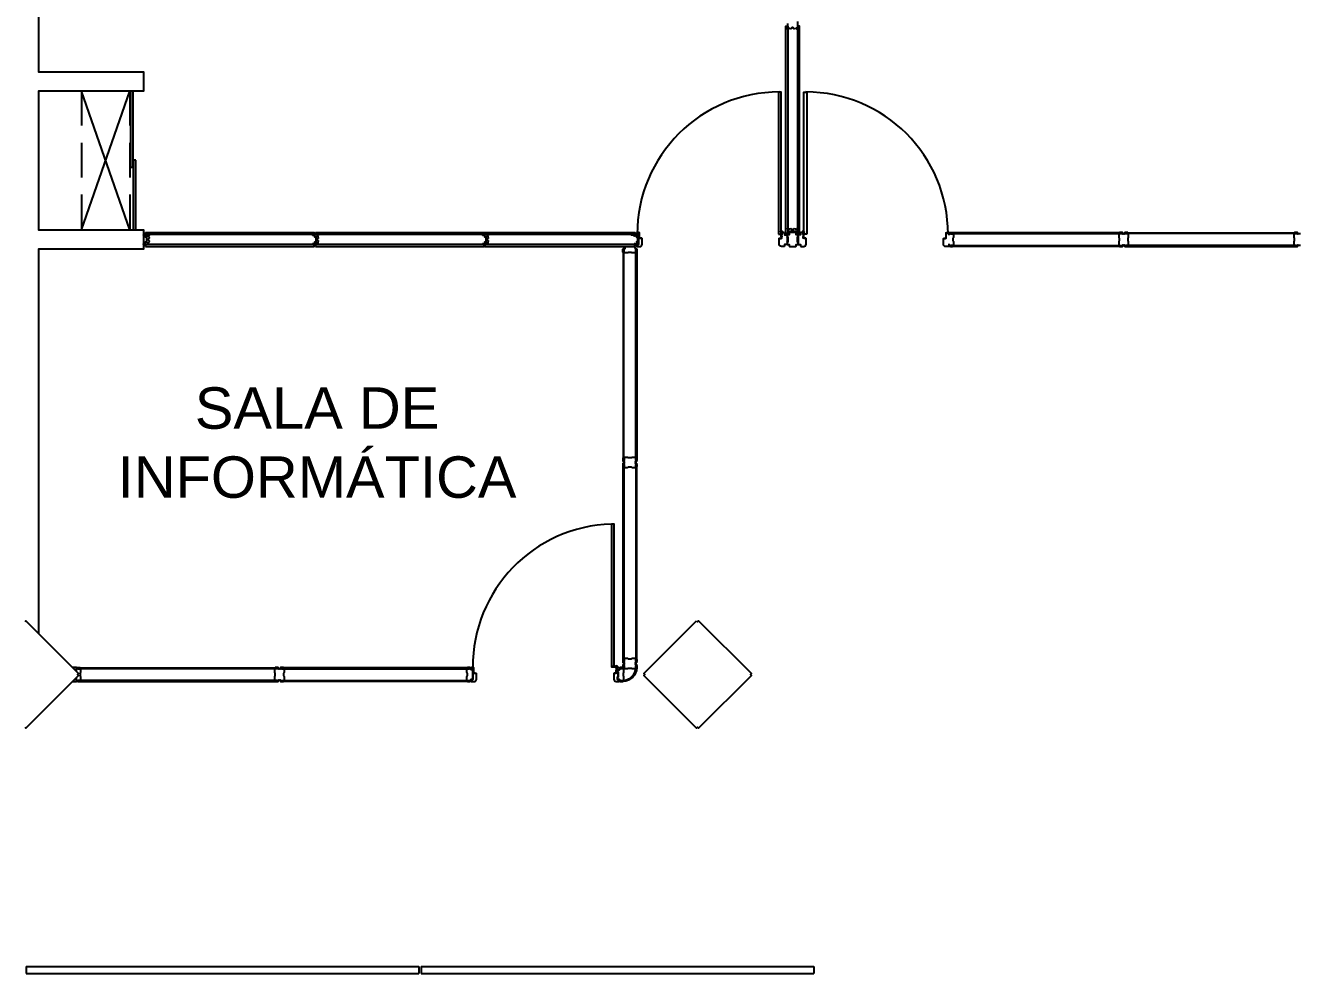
# Model space of a CAD drawing. Header units: metres. Extents: x -331 to 2982, y 362 to 2539.
# Drawn here: x 1073.72 to 1082.93, y 2326.95 to 2333.81 of the extents above; entities that cross this region are included whole.
import ezdxf
from ezdxf.enums import TextEntityAlignment as Align

# ---------------------------------------------------------------- set-up
doc = ezdxf.new("R2010")
doc.units = ezdxf.units.M
for name, pattern in [('DASHDOT', [1, 0.5, -0.25, 0, -0.25]), ('XR_BL2_2 PAV_REV02$0$CONTINUOUS', [0]), ('XR_BL2_2 PAV_REV02$0$HIDDEN', [0.375, 0.25, -0.125]), ('XR_BL2_3 PAV$0$CONTINUOUS', [0])]:
    doc.linetypes.add(name, pattern=pattern)
doc.layers.get('0').update_dxf_attribs({"color": 251})
for name, color, linetype in [('ALV', 251, 'Continuous'), ('CX', 251, 'Continuous'), ('Div', 251, 'Continuous'), ('Est', 251, 'Continuous'), ('Mob', 251, 'Continuous'), ('Texto_Salas', 251, 'Continuous'), ('vid', 251, 'Continuous')]:
    doc.layers.add(name, color=color, linetype=linetype)
doc.layers.add('Det_Lcorte', color=251, linetype='Continuous', lineweight=20)
doc.layers.add('LCorte', color=251, linetype='Continuous', lineweight=20)
doc.styles.add('ARIAL', font='arial.ttf')
doc.styles.add('DESTAQUE', font='arial.ttf', dxfattribs={"height": 0.4})

# ---------------------------------------------------------------- blocks, each defined once
blk = doc.blocks.new('tttttttttttttt6')
at = {"layer": 'ALV', "color": 251}
blk.add_lwpolyline([(1296.6773, 2368.8053), (1296.6773, 2364.8662), (1297.4372, 2364.8662), (1297.4372, 2364.7262), (1296.6772, 2364.7262), (1296.6773, 2363.7212), (1297.4372, 2363.7212), (1297.4372, 2363.5812), (1296.6772, 2363.5812), (1296.6772, 2361.8812), (1296.6772, 2361.8812), (1296.6772, 2361.7412), (1296.6773, 2361.7412), (1296.6773, 2360.7971)], dxfattribs=at)
at = {"layer": 'CX', "color": 251}
for p, q in [((1297.3422, 2364.7262), (1297.3422, 2364.1762)), ((1297.3622, 2364.1762), (1297.3622, 2364.7262)), ((1297.3422, 2364.1762), (1297.3622, 2364.1762)), ((1297.3822, 2364.2262), (1297.3622, 2364.2262)), ((1297.3622, 2364.2262), (1297.3622, 2363.7212)), ((1297.3822, 2363.7212), (1297.3822, 2364.2262))]:
    blk.add_line(p, q, dxfattribs=at)
for points in [[(1302.1697, 2365.2302), (1302.1697, 2365.1862), (1302.1697, 2365.1723), (1302.1681, 2365.1723), (1302.1681, 2365.1794), (1302.1622, 2365.1825, 0.387702), (1302.1595, 2365.1818), (1302.1585, 2365.1802, -0.194954), (1302.1572, 2365.1793), (1302.1467, 2365.1769, -0.268551), (1302.1419, 2365.1784), (1302.1369, 2365.1862), (1302.1326, 2365.1862), (1302.1275, 2365.1784, -0.268551), (1302.1227, 2365.1769), (1302.1122, 2365.1793, -0.194954), (1302.111, 2365.1802), (1302.1099, 2365.1818, 0.387702), (1302.1073, 2365.1825), (1302.1014, 2365.1794), (1302.1014, 2365.1723), (1302.0997, 2365.1723), (1302.0997, 2365.2163)], [(1305.8107, 2363.6932), (1305.7957, 2363.6932, 0.414214), (1305.7927, 2363.6902), (1305.7927, 2363.6956, 0.439162), (1305.7867, 2363.7022), (1305.7687, 2363.7022, 0.414214), (1305.7677, 2363.7012), (1305.7677, 2363.7007), (1305.7827, 2363.7007), (1305.7827, 2363.6934), (1305.7679, 2363.6934, 0.322891), (1305.7622, 2363.6882), (1305.7622, 2363.6679, 0.13729), (1305.7629, 2363.6653), (1305.7645, 2363.6627, -0.13729), (1305.7652, 2363.6601), (1305.7652, 2363.6512), (1305.7652, 2363.6424, -0.13729), (1305.7645, 2363.6398), (1305.7629, 2363.6372, 0.13729), (1305.7622, 2363.6346), (1305.7622, 2363.6142, 0.322891), (1305.7679, 2363.609), (1305.7827, 2363.609), (1305.7827, 2363.6017), (1305.7677, 2363.6017), (1305.7677, 2363.6012, 0.414214), (1305.7687, 2363.6002), (1305.7867, 2363.6002, 0.439162), (1305.7927, 2363.6069), (1305.7927, 2363.6122, 0.414214), (1305.7957, 2363.6092), (1305.8107, 2363.6092)]]:
    blk.add_lwpolyline(points, format="xyb", dxfattribs=at)
for points in [[(1302.0327, 2363.6893), (1302.0527, 2363.6893), (1302.0527, 2364.7193), (1302.0327, 2364.7193)], [(1302.0327, 2363.6893), (1302.0527, 2363.6893), (1302.0527, 2364.7193), (1302.0327, 2364.7193)], [(1302.2368, 2363.6893), (1302.2168, 2363.6893), (1302.2168, 2364.7193), (1302.2368, 2364.7193)], [(1300.8232, 2360.5608), (1300.8432, 2360.5608), (1300.8432, 2361.5908), (1300.8232, 2361.5908)]]:
    blk.add_lwpolyline(points, close=True, dxfattribs=at)
at = {"layer": 'CX', "color": 251, "linetype": 'XR_BL2_3 PAV$0$CONTINUOUS'}
for points in [[(1301.0257, 2363.6999, 0.414214), (1301.0237, 2363.7019), (1301.0109, 2363.7019, 0.414214), (1301.0059, 2363.6969), (1301.0059, 2363.6864), (1301.0097, 2363.6864), (1301.0097, 2363.6876), (1301.0074, 2363.6876), (1301.0074, 2363.6969, -0.414214), (1301.0109, 2363.7004), (1301.0237, 2363.7004, -0.414214), (1301.0242, 2363.6999), (1301.0242, 2363.6929), (1301.0213, 2363.6929, 0.414214), (1301.0205, 2363.6921), (1301.0205, 2363.6144), (1301.0059, 2363.6144), (1301.0059, 2363.6049, 0.422579), (1301.0107, 2363.5999), (1301.0292, 2363.5999, 0.414214), (1301.0457, 2363.6164), (1301.0457, 2363.6579, 0.414214), (1301.0437, 2363.6599), (1301.0362, 2363.6599), (1301.0377, 2363.6576), (1301.0317, 2363.6576), (1301.0332, 2363.6599), (1301.0257, 2363.6599), (1301.0257, 2363.6991)], [(1299.8266, 2360.5501, 0.414214), (1299.8246, 2360.5521), (1299.8118, 2360.5521, 0.414214), (1299.8068, 2360.5471), (1299.8068, 2360.5366), (1299.8106, 2360.5366), (1299.8106, 2360.5378), (1299.8083, 2360.5378), (1299.8083, 2360.5471, -0.414214), (1299.8118, 2360.5506), (1299.8246, 2360.5506, -0.414214), (1299.8251, 2360.5501), (1299.8251, 2360.543), (1299.8222, 2360.543, 0.414214), (1299.8214, 2360.5423), (1299.8214, 2360.4646), (1299.8068, 2360.4646), (1299.8068, 2360.4551, 0.422579), (1299.8116, 2360.4501), (1299.8301, 2360.4501, 0.414214), (1299.8466, 2360.4665), (1299.8466, 2360.508, 0.414214), (1299.8446, 2360.51), (1299.8371, 2360.5101), (1299.8386, 2360.5077), (1299.8326, 2360.5078), (1299.8341, 2360.5101), (1299.8266, 2360.5101), (1299.8266, 2360.5493)]]:
    blk.add_lwpolyline(points, format="xyb", dxfattribs=at)
at = {"layer": 'CX', "color": 251, "linetype": 'Continuous'}
for points in [[(1302.0574, 2363.6992, -0.414214), (1302.0594, 2363.7012), (1302.0722, 2363.7012, -0.414214), (1302.0772, 2363.6962), (1302.0772, 2363.6862), (1302.0947, 2363.6862), (1302.0947, 2363.6202), (1302.0947, 2363.6162), (1302.0772, 2363.6162), (1302.0772, 2363.6062, -0.422579), (1302.0724, 2363.6012), (1302.0539, 2363.6012, -0.414214), (1302.0374, 2363.6177), (1302.0374, 2363.6582, -0.414214), (1302.0394, 2363.6602), (1302.0469, 2363.6602), (1302.0454, 2363.6579), (1302.0514, 2363.6579), (1302.0499, 2363.6602), (1302.0574, 2363.6602), (1302.0574, 2363.6719), (1302.0587, 2363.6719), (1302.0587, 2363.6725), (1302.0557, 2363.6725), (1302.0557, 2363.6843), (1302.0551, 2363.6849), (1302.0551, 2363.6708), (1302.0525, 2363.6708), (1302.0525, 2363.7008), (1302.051, 2363.7008), (1302.051, 2363.7034, -3.099483), (1302.0579, 2363.702, 0.294496), (1302.0567, 2363.7002), (1302.0567, 2363.6875), (1302.0587, 2363.6875), (1302.0587, 2363.6879), (1302.0574, 2363.6879), (1302.0574, 2363.6992)], [(1302.212, 2363.6992, 0.414214), (1302.21, 2363.7012), (1302.1972, 2363.7012, 0.414214), (1302.1922, 2363.6962), (1302.1922, 2363.6862), (1302.1747, 2363.6862), (1302.1747, 2363.6202), (1302.1747, 2363.6162), (1302.1923, 2363.6162), (1302.1923, 2363.6062, 0.422579), (1302.1971, 2363.6012), (1302.2156, 2363.6012, 0.414214), (1302.2321, 2363.6177), (1302.232, 2363.6582, 0.414214), (1302.23, 2363.6602), (1302.2225, 2363.6602), (1302.224, 2363.6579), (1302.218, 2363.6579), (1302.2195, 2363.6602), (1302.212, 2363.6602), (1302.212, 2363.6719), (1302.2108, 2363.6719), (1302.2108, 2363.6725), (1302.2138, 2363.6725), (1302.2138, 2363.6843), (1302.2144, 2363.6849), (1302.2144, 2363.6708), (1302.217, 2363.6708), (1302.217, 2363.7008), (1302.2185, 2363.7008), (1302.2185, 2363.7034, 3.099483), (1302.2116, 2363.702, -0.294496), (1302.2128, 2363.7002), (1302.2128, 2363.6875), (1302.2108, 2363.6875), (1302.2108, 2363.6879), (1302.212, 2363.6879), (1302.212, 2363.6992)]]:
    blk.add_lwpolyline(points, format="xyb", close=True, dxfattribs=at)
at = {"layer": 'CX', "color": 251, "linetype": 'XR_BL2_2 PAV_REV02$0$CONTINUOUS'}
blk.add_lwpolyline([(1302.0962, 2363.6687), (1302.0962, 2363.6715), (1302.0997, 2363.6715), (1302.0997, 2363.631), (1302.0962, 2363.631), (1302.0962, 2363.6337), (1302.0952, 2363.6337, 0.414214), (1302.0947, 2363.6332), (1302.0947, 2363.6162), (1302.1097, 2363.6162), (1302.1097, 2363.6052, 0.414214), (1302.1147, 2363.6002), (1302.1347, 2363.6002), (1302.1547, 2363.6002, 0.414214), (1302.1597, 2363.6052), (1302.1597, 2363.6162), (1302.1747, 2363.6162), (1302.1747, 2363.6332, 0.414214), (1302.1742, 2363.6337), (1302.1732, 2363.6337), (1302.1732, 2363.6327, -0.414214), (1302.1715, 2363.631), (1302.1697, 2363.631), (1302.1697, 2363.6715), (1302.1715, 2363.6715, -0.414214), (1302.1732, 2363.6697), (1302.1732, 2363.6687), (1302.1742, 2363.6687, 0.414214), (1302.1747, 2363.6692), (1302.1747, 2363.6862), (1302.1597, 2363.6862), (1302.1597, 2363.6972, 0.414214), (1302.1547, 2363.7022), (1302.1147, 2363.7022, 0.414214), (1302.1097, 2363.6972), (1302.1097, 2363.6862), (1302.0947, 2363.6862), (1302.0947, 2363.6692, 0.414214), (1302.0952, 2363.6687)], format="xyb", close=True, dxfattribs=at)
at = {"layer": 'CX', "color": 251}
for points in [[(1302.1522, 2363.7031), (1302.1682, 2363.7031), (1302.1682, 2363.6903), (1302.1647, 2363.6903), (1302.1647, 2363.6898, 0.414214), (1302.1657, 2363.6888), (1302.1697, 2363.6888), (1302.1697, 2363.7329), (1302.1681, 2363.7329), (1302.1681, 2363.7258), (1302.1621, 2363.7226, -0.387702), (1302.1595, 2363.7233), (1302.1585, 2363.725, 0.194954), (1302.1572, 2363.7258), (1302.1467, 2363.7283, 0.268551), (1302.1419, 2363.7268), (1302.1369, 2363.719), (1302.1325, 2363.719), (1302.1275, 2363.7268, 0.268551), (1302.1227, 2363.7283), (1302.1122, 2363.7258, 0.194954), (1302.111, 2363.725), (1302.1099, 2363.7233, -0.387702), (1302.1073, 2363.7226), (1302.1013, 2363.7258), (1302.1013, 2363.7329), (1302.0997, 2363.7329), (1302.0997, 2363.6888), (1302.1037, 2363.6888, 0.414214), (1302.1047, 2363.6898), (1302.1047, 2363.6903), (1302.1012, 2363.6903), (1302.1012, 2363.7031), (1302.1172, 2363.7031), (1302.1172, 2363.7123), (1302.1522, 2363.7123)], [(1303.2678, 2363.6069), (1303.2678, 2363.6144), (1303.2666, 2363.6144), (1303.2666, 2363.6049, -0.422579), (1303.2618, 2363.5999), (1303.2433, 2363.5998, -0.414214), (1303.2268, 2363.6163), (1303.2268, 2363.6578, -0.414214), (1303.2288, 2363.6598), (1303.2363, 2363.6598), (1303.2348, 2363.6575), (1303.2408, 2363.6575), (1303.2393, 2363.6598), (1303.2468, 2363.6598), (1303.2468, 2363.6998, -0.414214), (1303.2488, 2363.7019), (1303.2616, 2363.7019, -0.414214), (1303.2666, 2363.6969), (1303.2666, 2363.6864), (1303.2678, 2363.6864), (1303.2678, 2363.6956, -0.439162), (1303.2738, 2363.7022), (1303.2918, 2363.7022, -0.414214), (1303.2928, 2363.7012), (1303.2928, 2363.7007), (1303.2778, 2363.7007), (1303.2778, 2363.6934), (1303.2926, 2363.6934, -0.322891), (1303.2983, 2363.6882), (1303.2983, 2363.6679, -0.13729), (1303.2976, 2363.6653), (1303.296, 2363.6627, 0.13729), (1303.2953, 2363.6601), (1303.2953, 2363.6512), (1303.2953, 2363.6424, 0.13729), (1303.296, 2363.6398), (1303.2976, 2363.6372, -0.13729), (1303.2983, 2363.6346), (1303.2983, 2363.6142, -0.322891), (1303.2926, 2363.609), (1303.2778, 2363.609), (1303.2778, 2363.6017), (1303.2928, 2363.6017), (1303.2928, 2363.6012, -0.414214), (1303.2918, 2363.6002), (1303.2738, 2363.6002, -0.439162)], [(1304.5323, 2363.6932), (1304.5283, 2363.6932, 0.414214), (1304.5253, 2363.6902), (1304.5252, 2363.6956, 0.439162), (1304.5193, 2363.7022), (1304.5012, 2363.7022, 0.414214), (1304.5002, 2363.7012), (1304.5002, 2363.7007), (1304.5152, 2363.7007), (1304.5152, 2363.6934), (1304.5005, 2363.6934, 0.322891), (1304.4948, 2363.6882), (1304.4948, 2363.6679, 0.13729), (1304.4955, 2363.6653), (1304.4971, 2363.6627, -0.13729), (1304.4978, 2363.6601), (1304.4978, 2363.6512), (1304.4978, 2363.6424, -0.13729), (1304.4971, 2363.6398), (1304.4955, 2363.6372, 0.13729), (1304.4948, 2363.6346), (1304.4948, 2363.6142, 0.322891), (1304.5005, 2363.609), (1304.5152, 2363.609), (1304.5152, 2363.6017), (1304.5002, 2363.6017), (1304.5002, 2363.6012, 0.414214), (1304.5012, 2363.6002), (1304.5193, 2363.6002, 0.439162), (1304.5252, 2363.6069), (1304.5253, 2363.6122, 0.414214), (1304.5283, 2363.6092), (1304.5323, 2363.6092, 0.414214), (1304.5353, 2363.6122), (1304.5353, 2363.6069, 0.439162), (1304.5412, 2363.6002), (1304.5593, 2363.6002, 0.414214), (1304.5603, 2363.6012), (1304.5603, 2363.6017), (1304.5453, 2363.6017), (1304.5453, 2363.609), (1304.5601, 2363.609, 0.322891), (1304.5658, 2363.6142), (1304.5658, 2363.6346, 0.13729), (1304.565, 2363.6372), (1304.5634, 2363.6398, -0.13729), (1304.5627, 2363.6424), (1304.5627, 2363.6512), (1304.5627, 2363.6601, -0.13729), (1304.5634, 2363.6627), (1304.565, 2363.6653, 0.13729), (1304.5658, 2363.6679), (1304.5658, 2363.6882, 0.322891), (1304.5601, 2363.6934), (1304.5453, 2363.6934), (1304.5453, 2363.7007), (1304.5603, 2363.7007), (1304.5603, 2363.7012, 0.414214), (1304.5593, 2363.7022), (1304.5412, 2363.7022, 0.439162), (1304.5353, 2363.6956), (1304.5353, 2363.6902, 0.414214)], [(1300.9989, 2362.0351), (1300.9989, 2362.0391, 0.414214), (1300.9959, 2362.0421), (1301.0012, 2362.0421, 0.439162), (1301.0079, 2362.0481), (1301.0079, 2362.0661, 0.414214), (1301.0069, 2362.0671), (1301.0064, 2362.0671), (1301.0064, 2362.0521), (1300.9991, 2362.0521), (1300.9991, 2362.0669, 0.322891), (1300.9939, 2362.0726), (1300.9735, 2362.0726, 0.13729), (1300.9709, 2362.0719), (1300.9683, 2362.0703, -0.13729), (1300.9657, 2362.0696), (1300.9569, 2362.0696), (1300.948, 2362.0696, -0.13729), (1300.9454, 2362.0703), (1300.9428, 2362.0719, 0.13729), (1300.9402, 2362.0726), (1300.9199, 2362.0726, 0.322891), (1300.9147, 2362.0669), (1300.9147, 2362.0521), (1300.9074, 2362.0521), (1300.9074, 2362.0671), (1300.9069, 2362.0671, 0.414214), (1300.9059, 2362.0661), (1300.9059, 2362.0481, 0.439162), (1300.9125, 2362.0421), (1300.9179, 2362.0421, 0.414214), (1300.9149, 2362.0391), (1300.9149, 2362.0351, 0.414214), (1300.9179, 2362.0321), (1300.9125, 2362.0321, 0.439162), (1300.9059, 2362.0261), (1300.9059, 2362.0081, 0.414214), (1300.9069, 2362.0071), (1300.9074, 2362.0071), (1300.9074, 2362.0221), (1300.9147, 2362.0221), (1300.9147, 2362.0073, 0.322891), (1300.9199, 2362.0016), (1300.9402, 2362.0016, 0.13729), (1300.9428, 2362.0024), (1300.9454, 2362.0039, -0.13729), (1300.948, 2362.0047), (1300.9569, 2362.0047), (1300.9657, 2362.0047, -0.13729), (1300.9683, 2362.0039), (1300.9709, 2362.0024, 0.13729), (1300.9735, 2362.0016), (1300.9939, 2362.0016, 0.322891), (1300.9991, 2362.0073), (1300.9991, 2362.0221), (1301.0064, 2362.0221), (1301.0064, 2362.0071), (1301.0069, 2362.0071, 0.414214), (1301.0079, 2362.0081), (1301.0079, 2362.0261, 0.439162), (1301.0012, 2362.0321), (1300.9959, 2362.0321, 0.414214)], [(1300.8811, 2360.5364), (1300.8811, 2360.5464, 0.414214), (1300.8762, 2360.5514), (1300.8634, 2360.5514, 0.414214), (1300.8614, 2360.5494), (1300.8613, 2360.5381), (1300.8628, 2360.5381), (1300.8628, 2360.5376), (1300.8608, 2360.5377), (1300.8608, 2360.5377), (1300.8609, 2360.5504, -0.294496), (1300.8621, 2360.5522, 3.099483), (1300.8553, 2360.5536), (1300.8552, 2360.551), (1300.8567, 2360.551), (1300.8564, 2360.521), (1300.859, 2360.521), (1300.8592, 2360.5351), (1300.8598, 2360.5345), (1300.8596, 2360.5227), (1300.8626, 2360.5226), (1300.8626, 2360.5221), (1300.8613, 2360.5221), (1300.8613, 2360.5104), (1300.8538, 2360.5104), (1300.8553, 2360.5081), (1300.8493, 2360.5082), (1300.8508, 2360.5104), (1300.8433, 2360.5105, 0.414214), (1300.8413, 2360.5085), (1300.8413, 2360.468, 0.414214), (1300.8578, 2360.4514), (1300.8763, 2360.4514, 0.422579), (1300.8811, 2360.4564), (1300.8811, 2360.4664), (1300.8665, 2360.4664), (1300.8665, 2360.4834, -0.414214), (1300.867, 2360.4839), (1300.868, 2360.4839), (1300.868, 2360.4829, 0.414214), (1300.8698, 2360.4812), (1300.8715, 2360.4812), (1300.8715, 2360.5217), (1300.8698, 2360.5217, 0.414214), (1300.868, 2360.5199), (1300.868, 2360.5189), (1300.867, 2360.5189, -0.414214), (1300.8665, 2360.5194), (1300.8665, 2360.5364)], [(1300.8924, 2360.4592), (1300.9073, 2360.4592, 0.4102), (1300.9991, 2360.5513), (1300.9991, 2360.5659), (1301.0064, 2360.5659), (1301.0064, 2360.5509, -0.409329), (1300.9074, 2360.4519), (1300.8924, 2360.4519)], [(1300.9989, 2360.5789), (1300.9989, 2360.5829, 0.414214), (1300.9959, 2360.5859), (1301.0012, 2360.5859, 0.439162), (1301.0079, 2360.5919), (1301.0079, 2360.6099, 0.414214), (1301.0069, 2360.6109), (1301.0064, 2360.6109), (1301.0064, 2360.5959), (1300.9991, 2360.5959), (1300.9991, 2360.6107, 0.322891), (1300.9939, 2360.6164), (1300.9735, 2360.6164, 0.13729), (1300.9709, 2360.6157), (1300.9683, 2360.6141, -0.13729), (1300.9657, 2360.6134), (1300.9569, 2360.6134), (1300.948, 2360.6134, -0.13729), (1300.9454, 2360.6141), (1300.9428, 2360.6157, 0.13729), (1300.9402, 2360.6164), (1300.9199, 2360.6164, 0.322891), (1300.9147, 2360.6107), (1300.9147, 2360.5959), (1300.9074, 2360.5959), (1300.9074, 2360.6109), (1300.9069, 2360.6109, 0.414214), (1300.9059, 2360.6099), (1300.9059, 2360.5919, 0.439162), (1300.9125, 2360.5859), (1300.9179, 2360.5859, 0.414214), (1300.9149, 2360.5829), (1300.9149, 2360.5789, 0.414214), (1300.9179, 2360.5759), (1300.9125, 2360.5759, 0.439162), (1300.9059, 2360.57), (1300.9059, 2360.5519, 0.414214), (1300.9069, 2360.5509), (1300.9074, 2360.5509), (1300.9074, 2360.5659), (1300.9147, 2360.5659), (1300.9147, 2360.5511, 0.322891), (1300.9199, 2360.5454), (1300.9402, 2360.5454, 0.13729), (1300.9428, 2360.5462), (1300.9454, 2360.5477, -0.13729), (1300.948, 2360.5485), (1300.9569, 2360.5485), (1300.9657, 2360.5485, -0.13729), (1300.9683, 2360.5477), (1300.9709, 2360.5462, 0.13729), (1300.9735, 2360.5454), (1300.9939, 2360.5454, 0.322891), (1300.9991, 2360.5511), (1300.9991, 2360.5659), (1301.0064, 2360.5659), (1301.0064, 2360.5509), (1301.0069, 2360.5509, 0.414214), (1301.0079, 2360.5519), (1301.0079, 2360.57, 0.439162), (1301.0012, 2360.5759), (1300.9959, 2360.5759, 0.414214)], [(1296.9507, 2360.4787), (1296.9661, 2360.4942), (1296.959, 2360.5012), (1296.9661, 2360.5083), (1296.9507, 2360.5238), (1296.9507, 2360.5458, -0.439162), (1296.9567, 2360.5524), (1296.9747, 2360.5524, -0.414214), (1296.9757, 2360.5514), (1296.9757, 2360.5509), (1296.9607, 2360.5509), (1296.9607, 2360.5436), (1296.9755, 2360.5436, -0.322891), (1296.9812, 2360.5384), (1296.9812, 2360.5181, -0.13729), (1296.9804, 2360.5155), (1296.9789, 2360.5129, 0.13729), (1296.9781, 2360.5103), (1296.9781, 2360.5014), (1296.9781, 2360.4926, 0.13729), (1296.9789, 2360.49), (1296.9804, 2360.4874, -0.13729), (1296.9812, 2360.4848), (1296.9812, 2360.4644, -0.322891), (1296.9755, 2360.4592), (1296.9607, 2360.4592), (1296.9607, 2360.4519), (1296.9757, 2360.4519), (1296.9757, 2360.4514, -0.414214), (1296.9747, 2360.4504), (1296.9567, 2360.4504, -0.439162), (1296.9507, 2360.4571)], [(1298.4226, 2360.5434), (1298.4186, 2360.5434, 0.414214), (1298.4156, 2360.5404), (1298.4156, 2360.5458, 0.439162), (1298.4097, 2360.5524), (1298.3916, 2360.5524, 0.414214), (1298.3906, 2360.5514), (1298.3906, 2360.5509), (1298.4056, 2360.5509), (1298.4056, 2360.5436), (1298.3908, 2360.5436, 0.322891), (1298.3851, 2360.5384), (1298.3851, 2360.5181, 0.13729), (1298.3859, 2360.5155), (1298.3875, 2360.5129, -0.13729), (1298.3882, 2360.5103), (1298.3882, 2360.5014), (1298.3882, 2360.4926, -0.13729), (1298.3875, 2360.49), (1298.3859, 2360.4874, 0.13729), (1298.3851, 2360.4848), (1298.3851, 2360.4644, 0.322891), (1298.3908, 2360.4592), (1298.4056, 2360.4592), (1298.4056, 2360.4519), (1298.3906, 2360.4519), (1298.3906, 2360.4514, 0.414214), (1298.3916, 2360.4504), (1298.4097, 2360.4504, 0.439162), (1298.4156, 2360.4571), (1298.4156, 2360.4624, 0.414214), (1298.4186, 2360.4594), (1298.4226, 2360.4594, 0.414214), (1298.4256, 2360.4624), (1298.4257, 2360.4571, 0.439162), (1298.4316, 2360.4504), (1298.4496, 2360.4504, 0.414214), (1298.4506, 2360.4514), (1298.4506, 2360.4519), (1298.4356, 2360.4519), (1298.4356, 2360.4592), (1298.4504, 2360.4592, 0.322891), (1298.4561, 2360.4644), (1298.4561, 2360.4848, 0.13729), (1298.4554, 2360.4874), (1298.4538, 2360.49, -0.13729), (1298.4531, 2360.4926), (1298.4531, 2360.5014), (1298.4531, 2360.5103, -0.13729), (1298.4538, 2360.5129), (1298.4554, 2360.5155, 0.13729), (1298.4561, 2360.5181), (1298.4561, 2360.5384, 0.322891), (1298.4504, 2360.5436), (1298.4356, 2360.5436), (1298.4356, 2360.5509), (1298.4506, 2360.5509), (1298.4506, 2360.5514, 0.414214), (1298.4496, 2360.5524), (1298.4316, 2360.5524, 0.439162), (1298.4257, 2360.5458), (1298.4256, 2360.5404, 0.414214)], [(1300.9098, 2360.5103, -0.13729), (1300.9105, 2360.5129), (1300.9121, 2360.5155, 0.13729), (1300.9129, 2360.5181), (1300.9129, 2360.5384, 0.322891), (1300.9072, 2360.5436), (1300.8924, 2360.5436), (1300.8924, 2360.5509), (1300.9074, 2360.5509), (1300.9074, 2360.5514, 0.414214), (1300.9064, 2360.5524), (1300.8883, 2360.5524, 0.435832), (1300.8824, 2360.5459), (1300.8824, 2360.5394), (1300.8811, 2360.5394), (1300.8811, 2360.5364), (1300.8665, 2360.5364), (1300.8665, 2360.5194), (1300.8665, 2360.5194, 0.414099), (1300.867, 2360.5189), (1300.868, 2360.5189), (1300.868, 2360.5199, -0.414214), (1300.8698, 2360.5217), (1300.8715, 2360.5217), (1300.8715, 2360.4812), (1300.8698, 2360.4812, -0.414214), (1300.868, 2360.4829), (1300.868, 2360.4839), (1300.867, 2360.4839, 0.455434), (1300.8665, 2360.4834), (1300.8665, 2360.4664), (1300.8811, 2360.4664), (1300.8811, 2360.4646), (1300.8811, 2360.4646), (1300.8811, 2360.4634), (1300.8824, 2360.4634), (1300.8824, 2360.457, 0.441196), (1300.8885, 2360.4504), (1300.9064, 2360.4504, 0.414214), (1300.9074, 2360.4514), (1300.9074, 2360.4519), (1300.8924, 2360.4519), (1300.8924, 2360.4592), (1300.9072, 2360.4592, 0.322891), (1300.9129, 2360.4644), (1300.9129, 2360.4848, 0.13729), (1300.9121, 2360.4874), (1300.9105, 2360.49, -0.13729), (1300.9098, 2360.4926), (1300.9098, 2360.5014)]]:
    blk.add_lwpolyline(points, format="xyb", close=True, dxfattribs=at)
at = {"layer": 'CX', "color": 251, "linetype": 'XR_BL2_3 PAV$0$CONTINUOUS'}
for points in [[(1297.4705, 2363.6259), (1297.4703, 2363.626), (1297.4694, 2363.6243), (1297.4694, 2363.6179), (1297.4812, 2363.6179), (1297.4812, 2363.6162), (1297.4673, 2363.6162), (1297.4672, 2363.6162), (1297.4372, 2363.6162), (1297.4372, 2363.6202, -0.414214), (1297.4382, 2363.6212), (1297.4387, 2363.6212), (1297.4387, 2363.6177), (1297.4515, 2363.6177), (1297.4515, 2363.6337), (1297.4607, 2363.6337), (1297.4607, 2363.6687), (1297.4515, 2363.6687), (1297.4515, 2363.6847), (1297.4387, 2363.6847), (1297.4387, 2363.6812), (1297.4382, 2363.6812, -0.414214), (1297.4372, 2363.6822), (1297.4372, 2363.6862), (1297.4672, 2363.6862), (1297.4673, 2363.6862), (1297.4812, 2363.6862), (1297.4812, 2363.6846), (1297.4694, 2363.6846), (1297.4694, 2363.6781), (1297.4703, 2363.6765), (1297.4705, 2363.6766, -0.243528), (1297.4705, 2363.6789), (1297.4722, 2363.682), (1297.4726, 2363.6817), (1297.471, 2363.6787, 0.387702), (1297.4717, 2363.676), (1297.4733, 2363.675, -0.194954), (1297.4742, 2363.6737), (1297.4766, 2363.6632, -0.268551), (1297.4751, 2363.6584), (1297.4673, 2363.6534), (1297.4673, 2363.6491), (1297.4751, 2363.644, -0.268551), (1297.4766, 2363.6392), (1297.4742, 2363.6287, -0.194954), (1297.4733, 2363.6275), (1297.4717, 2363.6264, 0.387702), (1297.471, 2363.6238), (1297.4726, 2363.6207), (1297.4722, 2363.6205), (1297.4705, 2363.6236, -0.243528)], [(1298.6955, 2363.6261), (1298.6953, 2363.6262), (1298.6944, 2363.6245), (1298.6944, 2363.6181), (1298.7062, 2363.6181), (1298.7062, 2363.6164), (1298.6923, 2363.6164), (1298.6922, 2363.6164), (1298.6622, 2363.6164), (1298.6622, 2363.6204, -0.414214), (1298.6632, 2363.6214), (1298.6637, 2363.6214), (1298.6637, 2363.6179), (1298.6765, 2363.6179), (1298.6765, 2363.6339), (1298.6857, 2363.6339), (1298.6857, 2363.6689), (1298.6765, 2363.6689), (1298.6765, 2363.6849), (1298.6637, 2363.6849), (1298.6637, 2363.6814), (1298.6632, 2363.6814, -0.414214), (1298.6622, 2363.6824), (1298.6622, 2363.6864), (1298.6922, 2363.6864), (1298.6923, 2363.6864), (1298.7062, 2363.6864), (1298.7062, 2363.6848), (1298.6944, 2363.6848), (1298.6944, 2363.6783), (1298.6953, 2363.6767), (1298.6955, 2363.6768, -0.243528), (1298.6955, 2363.6791), (1298.6972, 2363.6822), (1298.6976, 2363.6819), (1298.696, 2363.6789, 0.387702), (1298.6967, 2363.6762), (1298.6983, 2363.6752, -0.194954), (1298.6992, 2363.6739), (1298.7016, 2363.6634, -0.268551), (1298.7001, 2363.6586), (1298.6923, 2363.6536), (1298.6923, 2363.6493), (1298.7001, 2363.6442, -0.268551), (1298.7016, 2363.6394), (1298.6992, 2363.6289, -0.194954), (1298.6983, 2363.6277), (1298.6967, 2363.6266, 0.387702), (1298.696, 2363.624), (1298.6976, 2363.6209), (1298.6972, 2363.6207), (1298.6955, 2363.6238, -0.243528)], [(1299.9255, 2363.6261), (1299.9253, 2363.6262), (1299.9244, 2363.6245), (1299.9244, 2363.6181), (1299.9362, 2363.6181), (1299.9362, 2363.6164), (1299.9223, 2363.6164), (1299.9222, 2363.6164), (1299.8922, 2363.6164), (1299.8922, 2363.6204, -0.414214), (1299.8932, 2363.6214), (1299.8937, 2363.6214), (1299.8937, 2363.6179), (1299.9065, 2363.6179), (1299.9065, 2363.6339), (1299.9157, 2363.6339), (1299.9157, 2363.6689), (1299.9065, 2363.6689), (1299.9065, 2363.6849), (1299.8937, 2363.6849), (1299.8937, 2363.6814), (1299.8932, 2363.6814, -0.414214), (1299.8922, 2363.6824), (1299.8922, 2363.6864), (1299.9222, 2363.6864), (1299.9223, 2363.6864), (1299.9362, 2363.6864), (1299.9362, 2363.6848), (1299.9244, 2363.6848), (1299.9244, 2363.6783), (1299.9253, 2363.6767), (1299.9255, 2363.6768, -0.243528), (1299.9255, 2363.6791), (1299.9272, 2363.6822), (1299.9276, 2363.6819), (1299.926, 2363.6789, 0.387702), (1299.9267, 2363.6762), (1299.9283, 2363.6752, -0.194954), (1299.9292, 2363.6739), (1299.9316, 2363.6634, -0.268551), (1299.9301, 2363.6586), (1299.9223, 2363.6536), (1299.9223, 2363.6493), (1299.9301, 2363.6442, -0.268551), (1299.9316, 2363.6394), (1299.9292, 2363.6289, -0.194954), (1299.9283, 2363.6277), (1299.9267, 2363.6266, 0.387702), (1299.926, 2363.624), (1299.9276, 2363.6209), (1299.9272, 2363.6207), (1299.9255, 2363.6238, -0.243528)], [(1300.9813, 2363.6862), (1300.977, 2363.6862), (1300.9665, 2363.6862), (1300.9665, 2363.685), (1300.977, 2363.685), (1300.9813, 2363.685, -0.414214), (1300.9831, 2363.6832), (1300.9836, 2363.681, 0.414214), (1300.9846, 2363.68), (1300.9918, 2363.6787, -0.212526), (1300.9931, 2363.6778), (1300.9936, 2363.677), (1300.9946, 2363.6776), (1300.9936, 2363.679, 0.204506), (1300.9923, 2363.6799), (1300.9848, 2363.6812), (1300.9843, 2363.6832, 0.414214)], [(1301.0205, 2363.6863), (1300.9897, 2363.6863), (1300.9897, 2363.6823, 0.414214), (1300.9907, 2363.6813), (1300.9912, 2363.6813), (1300.9912, 2363.6848), (1301.004, 2363.6848), (1301.004, 2363.6688), (1301.0132, 2363.6688), (1301.0132, 2363.6338), (1301.004, 2363.6338), (1301.004, 2363.6178), (1300.9912, 2363.6178), (1300.9912, 2363.6213), (1300.9907, 2363.6213, 0.414213), (1300.9897, 2363.6203), (1300.9897, 2363.6163), (1301.0205, 2363.6163)], [(1300.9917, 2363.5853), (1301.0012, 2363.5853, -0.439572), (1301.0079, 2363.5793), (1301.0079, 2363.5613, -0.414214), (1301.0069, 2363.5603), (1301.0064, 2363.5603), (1301.0064, 2363.5753), (1300.9991, 2363.5753), (1300.9991, 2363.5605, -0.322891), (1300.9939, 2363.5548), (1300.9735, 2363.5548, -0.13729), (1300.9709, 2363.5556), (1300.9683, 2363.5571, 0.13729), (1300.9657, 2363.5579), (1300.9569, 2363.5579), (1300.948, 2363.5579, 0.13729), (1300.9454, 2363.5571), (1300.9428, 2363.5556, -0.13729), (1300.9402, 2363.5548), (1300.9199, 2363.5548, -0.322891), (1300.9147, 2363.5605), (1300.9147, 2363.5753), (1300.9074, 2363.5753), (1300.9074, 2363.5603), (1300.9069, 2363.5603, -0.414214), (1300.9059, 2363.5613), (1300.9059, 2363.5793, -0.435832), (1300.9124, 2363.5853), (1300.9217, 2363.5853), (1300.9217, 2363.601), (1300.9257, 2363.601), (1300.9588, 2363.601), (1300.9877, 2363.601), (1300.9917, 2363.601), (1300.9917, 2363.5853)], [(1299.8214, 2360.5423, -0.414214), (1299.8222, 2360.543), (1299.8251, 2360.543), (1299.8251, 2360.5501, 0.414216), (1299.8246, 2360.5506), (1299.8118, 2360.5506, 0.414214), (1299.8083, 2360.5471), (1299.8083, 2360.5378), (1299.8106, 2360.5378), (1299.8106, 2360.5366), (1299.8068, 2360.5366), (1299.8068, 2360.5394), (1299.8056, 2360.5394), (1299.8056, 2360.5459, 0.441196), (1299.7995, 2360.5524), (1299.7816, 2360.5524, 0.414214), (1299.7806, 2360.5514), (1299.7806, 2360.5509), (1299.7956, 2360.5509), (1299.7956, 2360.5436), (1299.7808, 2360.5436, 0.322891), (1299.7751, 2360.5384), (1299.7751, 2360.5181, 0.13729), (1299.7758, 2360.5155), (1299.7774, 2360.5129, -0.13729), (1299.7781, 2360.5103), (1299.7781, 2360.5014), (1299.7781, 2360.4926, -0.13729), (1299.7774, 2360.49), (1299.7758, 2360.4874, 0.13729), (1299.7751, 2360.4848), (1299.7751, 2360.4644, 0.322891), (1299.7808, 2360.4592), (1299.7956, 2360.4592), (1299.7956, 2360.4519), (1299.7806, 2360.4519), (1299.7806, 2360.4514, 0.414214), (1299.7816, 2360.4504), (1299.7996, 2360.4504, 0.435832), (1299.8056, 2360.457), (1299.8056, 2360.4634), (1299.8068, 2360.4634), (1299.8068, 2360.4646), (1299.8214, 2360.4646)]]:
    blk.add_lwpolyline(points, format="xyb", close=True, dxfattribs=at)
at = {"layer": 'CX', "color": 251}
for points in [[(1300.8557, 2360.5621), (1300.8531, 2360.5621), (1300.8531, 2360.5606), (1300.823, 2360.5606)], [(1296.9507, 2360.5238), (1296.9507, 2360.5512), (1296.9232, 2360.5512)], [(1296.9232, 2360.4512), (1296.9507, 2360.4512), (1296.9507, 2360.4787)], [(1300.823, 2360.5606), (1300.823, 2360.558), (1300.8385, 2360.558), (1300.8401, 2360.5564), (1300.8524, 2360.5564), (1300.8541, 2360.5556)]]:
    blk.add_lwpolyline(points, dxfattribs=at)
for centre, radius, start, end in [((1302.0397, 2363.6895), 1.03, 90, 180), ((1302.2297, 2363.6895), 1.03, 0, 90), ((1300.8535, 2360.5573), 1.034, 91.67835, 180.3313)]:
    blk.add_arc(centre, radius, start, end, dxfattribs=at)
at = {"layer": 'Div', "color": 251, "linetype": 'ByBlock'}
for points in [[(1302.0995, 2365.1962), (1302.0995, 2363.6899), (1302.0845, 2363.6899), (1302.0845, 2365.1962)], [(1302.1699, 2365.1962), (1302.1699, 2363.6899), (1302.1849, 2363.6899), (1302.1849, 2365.1962)], [(1297.4522, 2363.7014), (1298.6722, 2363.7014), (1298.6722, 2363.6864), (1297.4522, 2363.6864)], [(1298.6822, 2363.7014), (1299.9022, 2363.7014), (1299.9022, 2363.6864), (1298.6822, 2363.6864)], [(1299.9072, 2363.7014), (1300.9917, 2363.7014), (1300.9917, 2363.6864), (1299.9072, 2363.6864)], [(1297.4522, 2363.601), (1298.6722, 2363.601), (1298.6722, 2363.616), (1297.4522, 2363.616)], [(1298.6822, 2363.601), (1299.9022, 2363.601), (1299.9022, 2363.616), (1298.6822, 2363.616)], [(1299.9072, 2363.601), (1300.9917, 2363.601), (1300.9917, 2363.616), (1299.9072, 2363.616)]]:
    blk.add_lwpolyline(points, close=True, dxfattribs=at)
at = {"layer": 'Est', "color": 251}
blk.add_lwpolyline([(1296.5772, 2360.1194), (1296.5843, 2360.1123), (1296.9662, 2360.4942), (1296.9591, 2360.5012), (1296.9662, 2360.5083), (1296.5843, 2360.8901), (1296.5772, 2360.8831)], dxfattribs=at)
blk.add_lwpolyline([(1301.4401, 2360.8901), (1301.4472, 2360.8831), (1301.4542, 2360.8901), (1301.8361, 2360.5083), (1301.829, 2360.5012), (1301.8361, 2360.4942), (1301.4542, 2360.1123), (1301.4472, 2360.1194), (1301.4401, 2360.1123), (1301.0583, 2360.4942), (1301.0653, 2360.5012), (1301.0583, 2360.5083)], close=True, dxfattribs=at)
at = {"layer": 'Mob', "color": 251}
for p, q in [((1296.9872, 2363.7212), (1297.3372, 2364.7262)), ((1297.3372, 2363.7212), (1296.9872, 2364.7262))]:
    blk.add_line(p, q, dxfattribs=at)
at = {"layer": 'Mob', "color": 251, "linetype": 'XR_BL2_2 PAV_REV02$0$HIDDEN'}
for p, q in [((1296.9872, 2364.7262), (1296.9872, 2363.7212)), ((1297.3372, 2364.7262), (1297.3372, 2363.7212))]:
    blk.add_line(p, q, dxfattribs=at)
at = {"layer": 'vid', "color": 251}
for p, q in [((1304.5152, 2363.7007), (1303.2778, 2363.7007)), ((1303.2778, 2363.6947), (1304.5152, 2363.6947)), ((1304.5453, 2363.7007), (1305.7827, 2363.7007)), ((1305.7827, 2363.6947), (1304.5453, 2363.6947)), ((1305.7827, 2363.7007), (1305.7827, 2363.6947)), ((1303.2778, 2363.6077), (1304.5152, 2363.6077)), ((1305.7827, 2363.6077), (1304.5453, 2363.6077)), ((1305.7827, 2363.6017), (1305.7827, 2363.6077)), ((1304.5152, 2363.6017), (1303.2778, 2363.6017)), ((1304.5453, 2363.6017), (1305.7827, 2363.6017))]:
    blk.add_line(p, q, dxfattribs=at)
at = {"layer": 'vid', "color": 251, "ltscale": 5}
for p, q in [((1296.5872, 2358.3862), (1296.5872, 2358.3362)), ((1296.5872, 2358.3862), (1299.4292, 2358.3862)), ((1299.4292, 2358.3862), (1299.4292, 2358.3362)), ((1299.4452, 2358.3862), (1299.4452, 2358.3362)), ((1299.4452, 2358.3862), (1302.2872, 2358.3862)), ((1302.2872, 2358.3862), (1302.2872, 2358.3362)), ((1296.5872, 2358.3362), (1299.4292, 2358.3362)), ((1299.4452, 2358.3362), (1302.2872, 2358.3362))]:
    blk.add_line(p, q, dxfattribs=at)
at = {"layer": 'vid', "color": 251}
for points in [[(1300.9134, 2363.5753), (1300.9074, 2363.5753), (1300.9074, 2362.0521), (1300.9134, 2362.0521)], [(1301.0004, 2363.5753), (1301.0064, 2363.5753), (1301.0064, 2362.0521), (1301.0004, 2362.0521)], [(1300.9074, 2360.5959), (1300.9074, 2362.0221), (1300.9134, 2362.0221), (1300.9134, 2360.5959)], [(1301.0064, 2360.5959), (1301.0064, 2362.0221), (1301.0004, 2362.0221), (1301.0004, 2360.5959)], [(1296.9607, 2360.5509), (1298.4056, 2360.5509), (1298.4056, 2360.5436), (1296.9607, 2360.5436)], [(1299.7956, 2360.5509), (1298.4356, 2360.5509), (1298.4356, 2360.5436), (1299.7956, 2360.5436)], [(1296.9607, 2360.4519), (1298.4056, 2360.4519), (1298.4056, 2360.4592), (1296.9607, 2360.4592)], [(1299.7956, 2360.4519), (1298.4356, 2360.4519), (1298.4356, 2360.4592), (1299.7956, 2360.4592)]]:
    blk.add_lwpolyline(points, close=True, dxfattribs=at)
at = {"layer": 'Det_Lcorte', "color": 251, "linetype": 'DASHDOT', "ltscale": 0.0075, "transparency": 33554534, "style": 'ARIAL'}
for tag, p in [('A', (1214.3221, 2339.7973)), ('B', (1234.7042, 2339.7973)), ('C', (1271.1112, 2339.7973)), ('A', (1214.3221, 2336.9463)), ('B', (1234.7042, 2336.9463)), ('C', (1271.1112, 2336.9463))]:
    blk.add_attdef(tag, text='', height=0.225, rotation=270, dxfattribs=at).set_placement(p, align=Align.MIDDLE_CENTER)
at = {"layer": 'LCorte', "color": 251, "style": 'ARIAL'}
for tag, p in [('A', (1275.3241, 2379.6973)), ('B', (1302.5617, 2377.7988)), ('A', (1275.3231, 2282.3686)), ('B', (1302.5617, 2282.3686))]:
    blk.add_attdef(tag, text='', height=0.3, rotation=90, dxfattribs=at).set_placement(p, align=Align.MIDDLE_CENTER)
for tag, p in [('F', (1198.7585, 2341.9841)), ('F', (1330.4237, 2341.9841)), ('F', (1330.4237, 2341.9841)), ('E', (1198.7585, 2326.0996)), ('E', (1330.4237, 2326.0996)), ('D', (1198.7004, 2316.7091)), ('D', (1330.4237, 2316.7068)), ('C', (1198.7585, 2306.9512)), ('C', (1330.4237, 2306.9512))]:
    blk.add_attdef(tag, text='', height=0.3, dxfattribs=at).set_placement(p, align=Align.MIDDLE_CENTER)
at = {"layer": 'Texto_Salas', "color": 251, "insert": (1298.6929, 2362.5811), "char_height": 0.3, "width": 2.2626, "attachment_point": 2, "style": 'DESTAQUE'}
blk.add_mtext('SALA DE\\PINFORMÁTICA', dxfattribs=at)

msp = doc.modelspace()

# ---------------------------------------------------------------- block references
at = {"color": 1, "linetype": 'Continuous', "lineweight": 15}
msp.add_blockref('tttttttttttttt6', (-222.865, -31.3905), dxfattribs=at)

doc.saveas('drawing.dxf')
